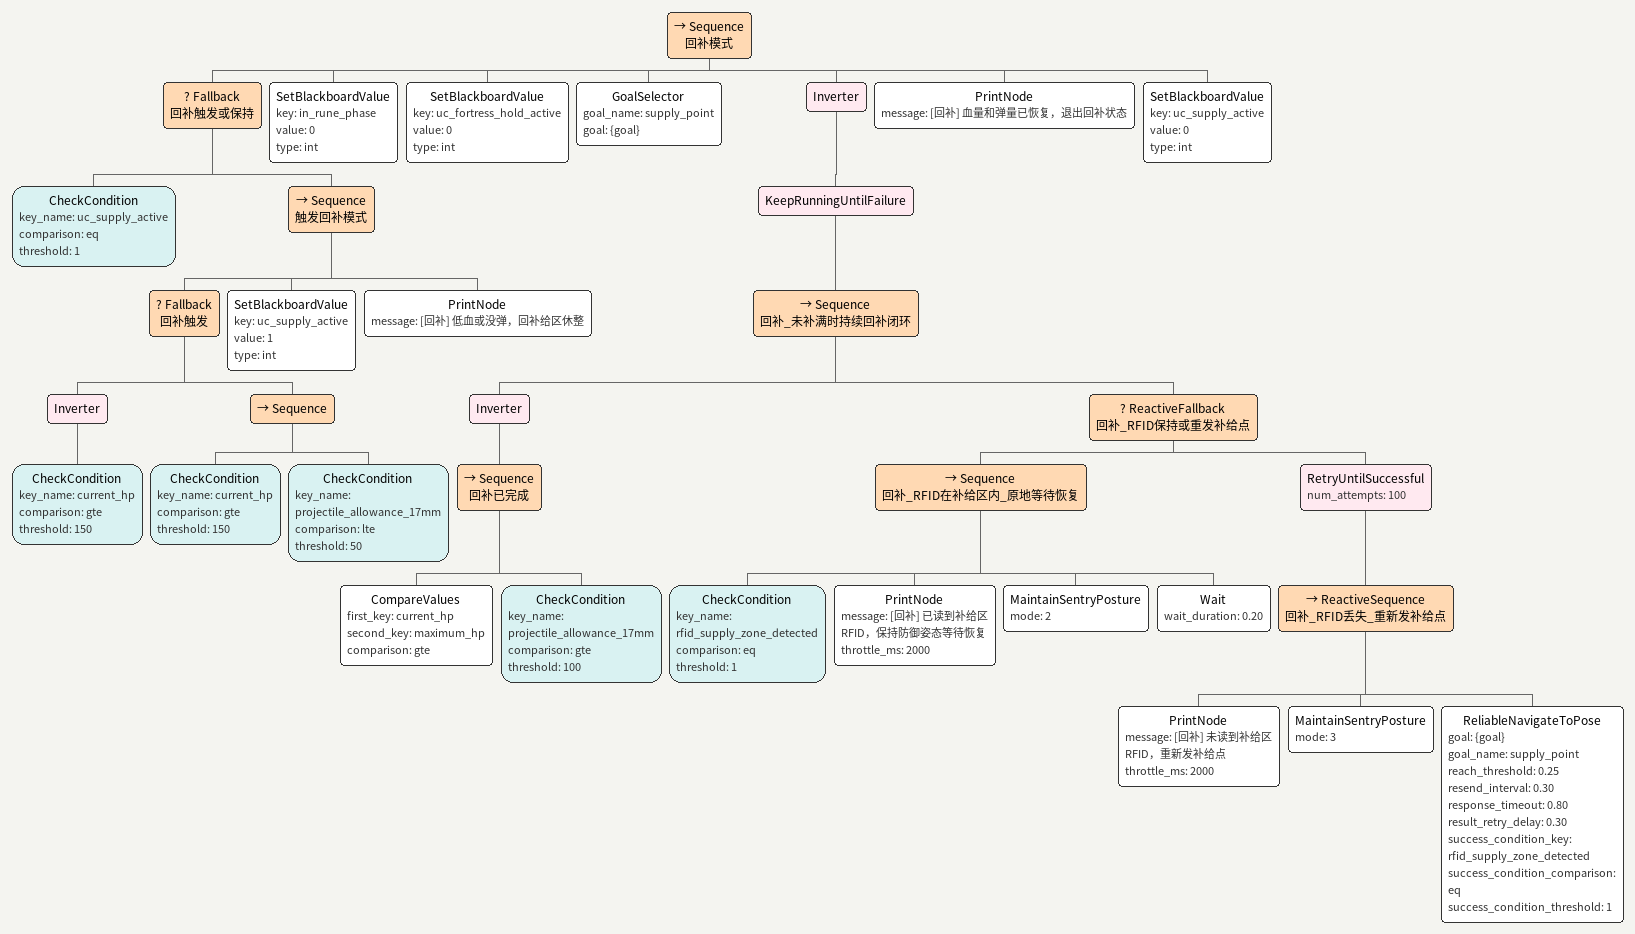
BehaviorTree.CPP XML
<Sequence name="回补模式">
  <Fallback name="回补触发或保持">
    <CheckCondition key_name="uc_supply_active" comparison="eq" threshold="1"/>
    <Sequence name="触发回补模式">
      <Fallback name="回补触发">
        <Inverter>
          <CheckCondition key_name="current_hp" comparison="gte" threshold="150"/>
        </Inverter>
        <Sequence>
          <CheckCondition key_name="current_hp" comparison="gte" threshold="150"/>
          <CheckCondition key_name="projectile_allowance_17mm" comparison="lte" threshold="50"/>
        </Sequence>
      </Fallback>
      <SetBlackboardValue key="uc_supply_active" value="1" type="int"/>
      <PrintNode message="[回补] 低血或没弹，回补给区休整"/>
    </Sequence>
  </Fallback>
  <SetBlackboardValue key="in_rune_phase" value="0" type="int"/>
  <SetBlackboardValue key="uc_fortress_hold_active" value="0" type="int"/>
  <GoalSelector goal_name="supply_point" goal="{goal}"/>
  <Inverter>
    <KeepRunningUntilFailure>
      <Sequence name="回补_未补满时持续回补闭环">
        <Inverter>
          <Sequence name="回补已完成">
            <CompareValues first_key="current_hp" second_key="maximum_hp" comparison="gte"/>
            <CheckCondition key_name="projectile_allowance_17mm" comparison="gte" threshold="100"/>
          </Sequence>
        </Inverter>
        <ReactiveFallback name="回补_RFID保持或重发补给点">
          <Sequence name="回补_RFID在补给区内_原地等待恢复">
            <CheckCondition key_name="rfid_supply_zone_detected" comparison="eq" threshold="1"/>
            <PrintNode message="[回补] 已读到补给区 RFID，保持防御姿态等待恢复" throttle_ms="2000"/>
            <MaintainSentryPosture mode="2"/>
            <Wait wait_duration="0.20"/>
          </Sequence>
          <RetryUntilSuccessful num_attempts="100">
            <ReactiveSequence name="回补_RFID丢失_重新发补给点">
              <PrintNode message="[回补] 未读到补给区 RFID，重新发补给点" throttle_ms="2000"/>
              <MaintainSentryPosture mode="3"/>
              <ReliableNavigateToPose goal="{goal}" goal_name="supply_point" reach_threshold="0.25" resend_interval="0.30" response_timeout="0.80" result_retry_delay="0.30" success_condition_key="rfid_supply_zone_detected" success_condition_comparison="eq" success_condition_threshold="1"/>
            </ReactiveSequence>
          </RetryUntilSuccessful>
        </ReactiveFallback>
      </Sequence>
    </KeepRunningUntilFailure>
  </Inverter>
  <PrintNode message="[回补] 血量和弹量已恢复，退出回补状态"/>
  <SetBlackboardValue key="uc_supply_active" value="0" type="int"/>
</Sequence>
